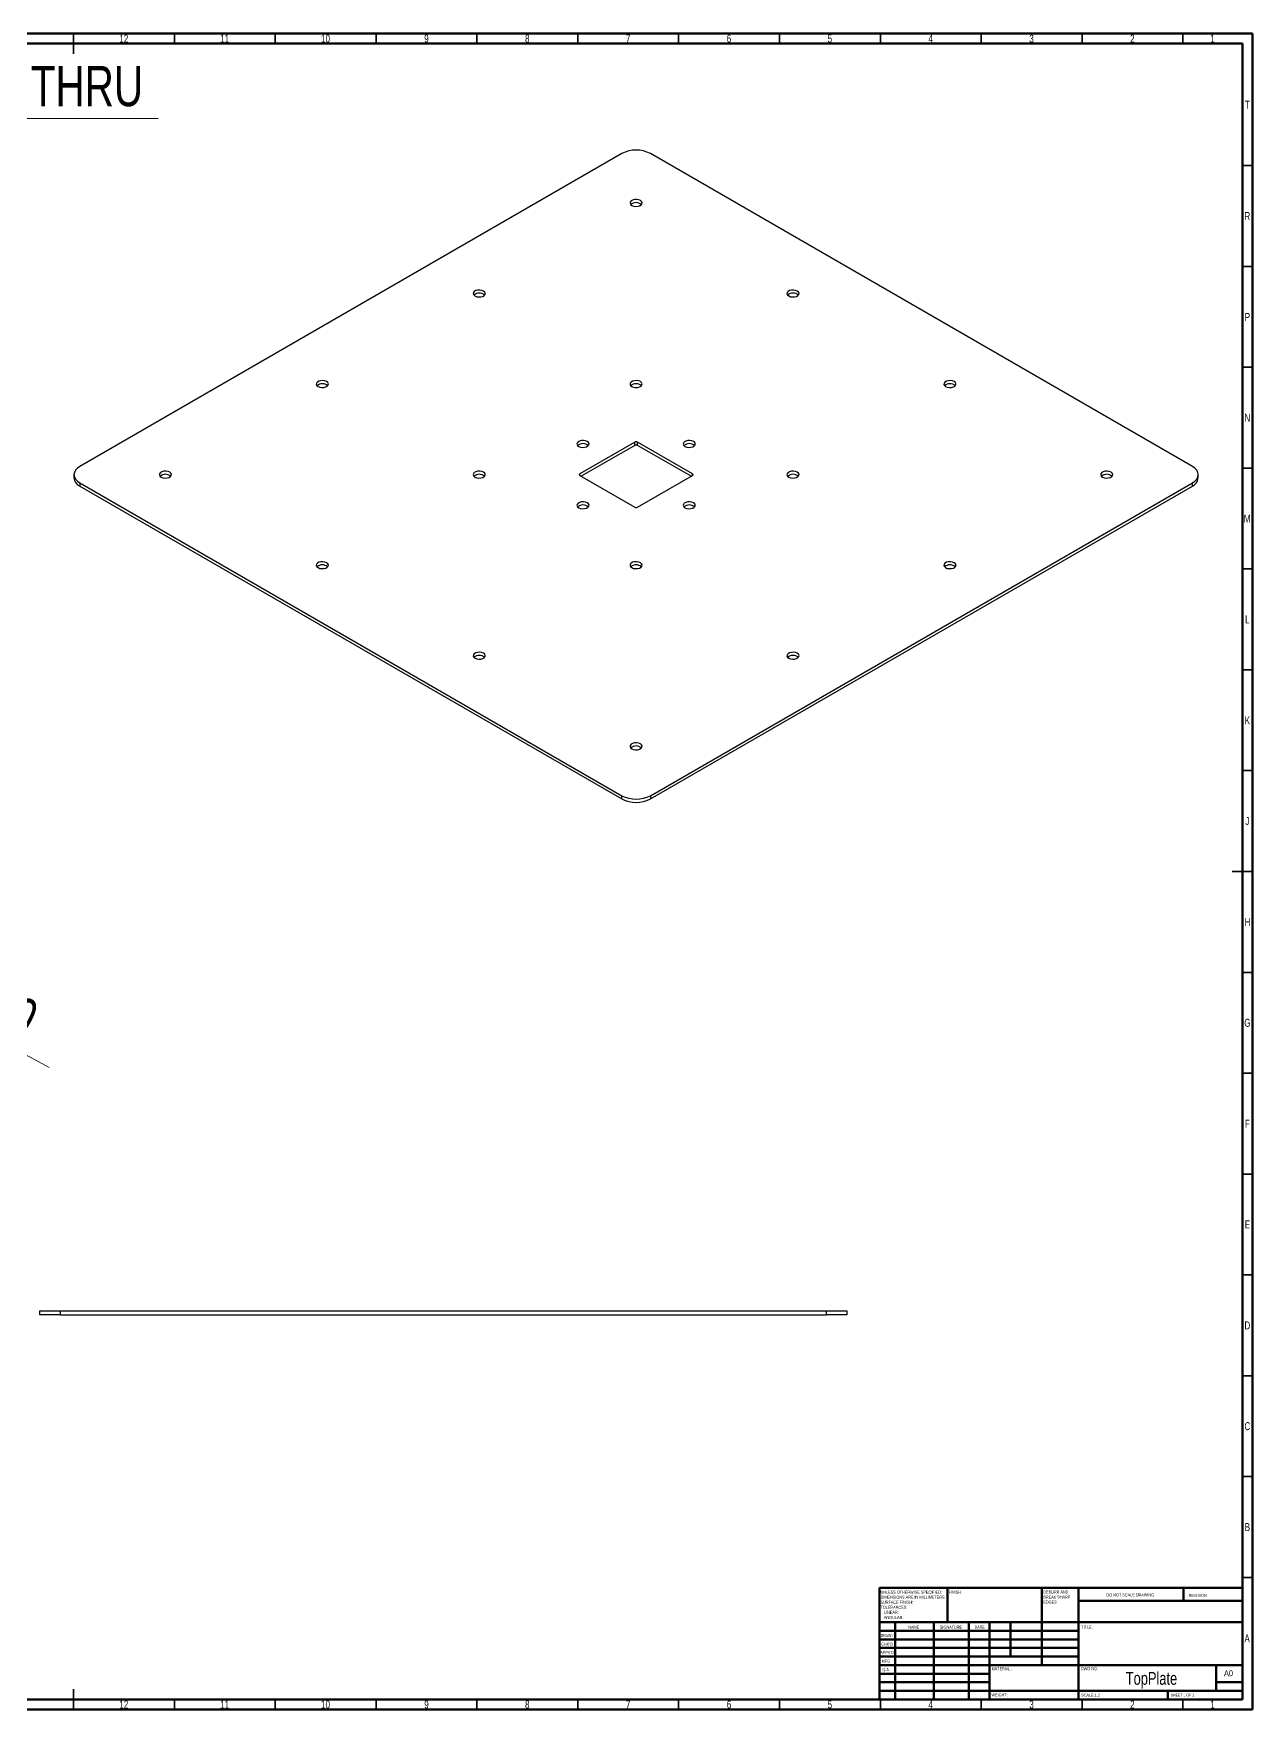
# Model space of a CAD drawing. Header units: millimetres. Extents: x 15 to 1184, y 5 to 836.
# Drawn here: x 580 to 1184, y 5 to 836 of the extents above; entities that cross this region are included whole.
import ezdxf

# ---------------------------------------------------------------- set-up
doc = ezdxf.new("R2010")
doc.units = ezdxf.units.MM
doc.styles.add('SLDTEXTSTYLE0', font='TXT', dxfattribs={"width": 0.75})
doc.styles.add('SLDTEXTSTYLE1', font='TXT', dxfattribs={"width": 0.686449})
doc.styles.add('SLDTEXTSTYLE2', font='TXT', dxfattribs={"width": 0.6875})
doc.dimstyles.new('SLDDIMSTYLE2', dxfattribs={"dimtxt": 20, "dimasz": 3.302, "dimexe": 0, "dimexo": 0.0625, "dimgap": 5, "dimtad": 1, "dimrnd": 1e-09, "dimzin": 4, "dimdsep": 46, "dimtxsty": 'SLDTEXTSTYLE0', "dimsah": 1, "dimcen": 0, "dimadec": 0, "dimazin": 1, "dimtfac": 1, "dimtofl": 0, "dimtmove": 0, "dimatfit": 3, "dimfxl": 0, "dimfrac": 2, "dimtolj": 1, "dimtzin": 12, "dimarcsym": 0})
doc.dimstyles.new('SLDDIMSTYLE3', dxfattribs={"dimtxt": 20, "dimasz": 3.302, "dimexe": 0, "dimexo": 0.0625, "dimgap": 5, "dimtad": 0, "dimtih": 1, "dimtoh": 1, "dimrnd": 1e-09, "dimzin": 4, "dimdsep": 46, "dimtxsty": 'SLDTEXTSTYLE0', "dimblk1": 'NONE', "dimsah": 1, "dimcen": 0, "dimadec": 0, "dimazin": 1, "dimtfac": 1, "dimtmove": 0, "dimatfit": 3, "dimldrblk": 'NONE', "dimfxl": 0, "dimfrac": 2, "dimtolj": 1, "dimtzin": 12, "dimarcsym": 0})

# ---------------------------------------------------------------- blocks, each defined once
blk = doc.blocks.new('SW_NOTE_0')
at = {"color": 0, "linetype": 'Continuous', "lineweight": 0, "char_height": 1.5, "attachment_point": 1, "style": 'SLDTEXTSTYLE0'}
for s, insert in [('UNLESS OTHERWISE SPECIFIED:', (0, 1.93)), ('TOLERANCES:', (0, -5.57)), ('SURFACE FINISH:', (0, -3.07)), ('DIMENSIONS ARE IN MILLIMETERS', (0, -0.57)), ('LINEAR:', (1.69, -8.07)), ('ANGULAR:', (1.69, -10.57))]:
    blk.add_mtext(s, dxfattribs=dict(at, insert=insert))
blk = doc.blocks.new('SW_NOTE_0_1')
at = {"color": 0, "linetype": 'Continuous', "lineweight": 0, "char_height": 1.5, "attachment_point": 1, "style": 'SLDTEXTSTYLE0'}
for s, insert in [('DEBURR AND', (0, 1.93)), ('BREAK SHARP', (0, -0.57)), ('EDGES', (0, -3.07))]:
    blk.add_mtext(s, dxfattribs=dict(at, insert=insert))
blk = doc.blocks.new('_D_3')
at = {"color": 7, "linetype": 'Continuous', "lineweight": 0}
for q in [(488.93, 376.82), (587.43, 323.24)]:
    blk.add_line((497.71, 372.04), q, dxfattribs=at)
at = {"color": 7, "linetype": 'Continuous', "lineweight": 18}
blk.add_solid([(497.71, 372.04), (500.37, 370.01), (500.86, 370.91)], dxfattribs=at)
at = {"color": 7, "linetype": 'Continuous', "lineweight": 18, "insert": (526.93, 385.08), "char_height": 20, "attachment_point": 1, "rotation": 331.46, "style": 'SLDTEXTSTYLE0'}
blk.add_mtext('R10.00', dxfattribs=at)
blk = doc.blocks.new('_D_7')
at = {"color": 7, "linetype": 'Continuous', "lineweight": 0}
for p, q in [((464.98, 734.62), (487.31, 793.86)), ((487.31, 793.86), (641.43, 793.86)), ((462.87, 729.01), (464.98, 734.62))]:
    blk.add_line(p, q, dxfattribs=at)
at = {"color": 7, "linetype": 'Continuous', "lineweight": 18}
blk.add_solid([(464.98, 734.62), (466.62, 737.53), (465.67, 737.89)], dxfattribs=at)
at = {"color": 7, "linetype": 'Continuous', "lineweight": 18, "char_height": 20, "attachment_point": 1, "style": 'SLDTEXTSTYLE0'}
for s, insert in [('%%c', (488.9, 819.65)), ('6.00', (519.06, 819.95)), ('THRU', (578.29, 819.95))]:
    blk.add_mtext(s, dxfattribs=dict(at, insert=insert))
blk = doc.blocks.new('_None')

msp = doc.modelspace()

# ---------------------------------------------------------------- linework, layer by layer
at = {"color": 7, "linetype": 'Continuous', "lineweight": 70}
for p, q in [((15, 836), (1184, 836)), ((20, 831), (1179, 831)), ((1179, 831), (1179, 10)), ((1184, 836), (1184, 5)), ((1179, 10), (20, 10)), ((1184, 5), (15, 5))]:
    msp.add_line(p, q, dxfattribs=at)
at = {"color": 7, "linetype": 'Continuous', "lineweight": 35}
for p, q in [((599.5, 836), (599.5, 826)), ((599.5, 831), (599.5, 836)), ((649.5, 831), (649.5, 836)), ((699.5, 831), (699.5, 836)), ((749.5, 831), (749.5, 836)), ((799.5, 831), (799.5, 836)), ((849.5, 831), (849.5, 836)), ((899.5, 831), (899.5, 836)), ((949.5, 831), (949.5, 836)), ((999.5, 831), (999.5, 836)), ((1049.5, 831), (1049.5, 836)), ((1099.5, 831), (1099.5, 836)), ((1149.5, 831), (1149.5, 836)), ((1179, 770.5), (1184, 770.5)), ((1179, 720.5), (1184, 720.5)), ((1179, 670.5), (1184, 670.5)), ((1179, 620.5), (1184, 620.5)), ((1179, 570.5), (1184, 570.5)), ((1179, 520.5), (1184, 520.5)), ((1179, 470.5), (1184, 470.5)), ((1184, 420.5), (1174, 420.5)), ((1179, 420.5), (1184, 420.5)), ((1179, 370.5), (1184, 370.5)), ((1179, 320.5), (1184, 320.5)), ((1179, 270.5), (1184, 270.5)), ((1179, 220.5), (1184, 220.5)), ((1179, 170.5), (1184, 170.5)), ((1179, 120.5), (1184, 120.5)), ((1179, 70.5), (1184, 70.5)), ((599.5, 5), (599.5, 15)), ((599.5, 10), (599.5, 5)), ((649.5, 10), (649.5, 5)), ((699.5, 10), (699.5, 5)), ((749.5, 10), (749.5, 5)), ((799.5, 10), (799.5, 5)), ((849.5, 10), (849.5, 5)), ((899.5, 10), (899.5, 5)), ((949.5, 10), (949.5, 5)), ((999.5, 10), (999.5, 5)), ((1049.5, 10), (1049.5, 5)), ((1099.5, 10), (1099.5, 5)), ((1149.5, 10), (1149.5, 5))]:
    msp.add_line(p, q, dxfattribs=at)
at = {"color": 7, "linetype": 'Continuous', "lineweight": 25}
for p, q in [((871.34, 776.484), (602.64, 621.366)), ((1154.183, 621.366), (885.482, 776.484)), ((877.704, 633.408), (850.481, 617.692)), ((877.704, 631.775), (851.188, 616.468)), ((877.704, 631.775), (877.704, 633.408)), ((906.342, 617.692), (879.118, 633.408)), ((879.118, 631.775), (879.118, 633.408)), ((905.635, 616.468), (879.118, 631.775)), ((599.711, 617.284), (599.711, 615.651)), ((850.481, 616.876), (877.704, 601.16)), ((879.118, 601.16), (906.342, 616.876)), ((1157.112, 615.651), (1157.112, 617.284)), ((602.64, 613.202), (871.34, 458.085)), ((602.64, 613.202), (602.64, 611.569)), ((602.64, 611.569), (871.34, 456.451)), ((885.482, 458.085), (1154.183, 613.202)), ((885.482, 456.451), (1154.183, 611.569)), ((1154.183, 611.569), (1154.183, 613.202)), ((871.34, 456.451), (871.34, 458.085)), ((885.482, 458.085), (885.482, 456.451)), ((582.845, 200.743), (582.845, 202.743)), ((582.845, 202.743), (592.845, 202.743)), ((592.845, 200.743), (582.845, 200.743)), ((592.845, 202.743), (592.845, 200.743)), ((592.845, 202.743), (972.845, 202.743)), ((592.845, 200.743), (972.845, 200.743)), ((972.845, 200.743), (972.845, 202.743)), ((972.845, 202.743), (982.845, 202.743)), ((982.845, 200.743), (972.845, 200.743)), ((982.845, 202.743), (982.845, 200.743))]:
    msp.add_line(p, q, dxfattribs=at)
at = {"color": 8, "linetype": 'Continuous', "lineweight": 25}
for p, q in [((850.481, 616.876), (850.481, 617.692)), ((906.342, 616.876), (906.342, 617.692))]:
    msp.add_line(p, q, dxfattribs=at)
at = {"color": 7, "linetype": 'Continuous', "lineweight": 50}
for p, q in [((999, 65.25), (1179, 65.25)), ((999, 65.25), (999, 10)), ((1032.8, 48.25), (1032.8, 65.25)), ((1079.6, 65.25), (1079.6, 27)), ((1097.8, 65.25), (1097.8, 10)), ((1179, 58.875), (1097.8, 58.875)), ((1149.8, 58.875), (1149.8, 65.25)), ((1179, 48.25), (999, 48.25)), ((1097.8, 44), (999, 44)), ((1006.8, 48.25), (1006.8, 10)), ((1025.991, 48.25), (1025.991, 10)), ((1043.399, 48.25), (1043.399, 10)), ((1053.6, 10), (1053.6, 48.25)), ((1064, 31.25), (1064, 48.25)), ((1097.8, 39.75), (999, 39.75)), ((1097.8, 35.5), (999, 35.5)), ((1097.8, 31.25), (999, 31.25)), ((1053.6, 27), (999, 27)), ((1053.6, 27), (1179, 27)), ((1166, 14.25), (1166, 27)), ((1053.6, 22.75), (999, 22.75)), ((1053.6, 18.5), (999, 18.5)), ((1179, 18.5), (1166, 18.5)), ((999, 14.25), (1179, 14.25)), ((1142, 10), (1142, 14.25))]:
    msp.add_line(p, q, dxfattribs=at)
at = {"color": 7, "linetype": 'Continuous', "lineweight": 25, "flags": 128}
for points in [[(876.29, 750.767), (877.143, 750.422), (878.15, 750.266), (879.188, 750.319), (880.132, 750.573), (880.869, 750.998), (881.309, 751.543), (881.4, 752.142), (881.13, 752.723), (880.533, 753.216), (879.679, 753.561), (878.673, 753.717), (877.635, 753.664), (876.691, 753.41), (875.954, 752.985), (875.514, 752.44), (875.423, 751.84), (875.692, 751.26), (876.29, 750.767)], [(798.508, 705.864), (799.362, 705.519), (800.368, 705.364), (801.406, 705.416), (802.35, 705.67), (803.087, 706.096), (803.527, 706.641), (803.618, 707.24), (803.349, 707.821), (802.751, 708.314), (801.897, 708.659), (800.891, 708.814), (799.853, 708.762), (798.909, 708.508), (798.172, 708.082), (797.732, 707.537), (797.641, 706.938), (797.911, 706.357), (798.508, 705.864)], [(954.072, 705.864), (954.925, 705.519), (955.932, 705.364), (956.97, 705.416), (957.914, 705.67), (958.651, 706.096), (959.091, 706.641), (959.182, 707.24), (958.912, 707.821), (958.314, 708.314), (957.461, 708.659), (956.455, 708.814), (955.417, 708.762), (954.472, 708.508), (953.736, 708.082), (953.295, 707.537), (953.204, 706.938), (953.474, 706.357), (954.072, 705.864)], [(720.727, 660.962), (721.58, 660.617), (722.586, 660.461), (723.624, 660.514), (724.569, 660.768), (725.305, 661.193), (725.746, 661.738), (725.836, 662.337), (725.567, 662.918), (724.969, 663.411), (724.116, 663.756), (723.109, 663.912), (722.071, 663.859), (721.127, 663.605), (720.39, 663.18), (719.95, 662.635), (719.859, 662.036), (720.129, 661.455), (720.727, 660.962)], [(876.29, 660.962), (877.143, 660.617), (878.15, 660.461), (879.188, 660.514), (880.132, 660.768), (880.869, 661.193), (881.309, 661.738), (881.4, 662.337), (881.13, 662.918), (880.533, 663.411), (879.679, 663.756), (878.673, 663.912), (877.635, 663.859), (876.691, 663.605), (875.954, 663.18), (875.514, 662.635), (875.423, 662.036), (875.692, 661.455), (876.29, 660.962)], [(1031.853, 660.962), (1032.707, 660.617), (1033.713, 660.461), (1034.751, 660.514), (1035.696, 660.768), (1036.432, 661.193), (1036.873, 661.738), (1036.963, 662.337), (1036.694, 662.918), (1036.096, 663.411), (1035.243, 663.756), (1034.236, 663.912), (1033.198, 663.859), (1032.254, 663.605), (1031.517, 663.18), (1031.077, 662.635), (1030.986, 662.036), (1031.256, 661.455), (1031.853, 660.962)], [(849.95, 631.265), (850.804, 630.92), (851.81, 630.764), (852.848, 630.817), (853.792, 631.071), (854.529, 631.496), (854.969, 632.041), (855.06, 632.641), (854.791, 633.222), (854.193, 633.714), (853.339, 634.059), (852.333, 634.215), (851.295, 634.163), (850.351, 633.908), (849.614, 633.483), (849.174, 632.938), (849.083, 632.339), (849.353, 631.758), (849.95, 631.265)], [(902.63, 631.265), (903.483, 630.92), (904.49, 630.764), (905.528, 630.817), (906.472, 631.071), (907.209, 631.496), (907.649, 632.041), (907.74, 632.641), (907.47, 633.222), (906.872, 633.714), (906.019, 634.059), (905.013, 634.215), (903.975, 634.163), (903.03, 633.908), (902.294, 633.483), (901.853, 632.938), (901.762, 632.339), (902.032, 631.758), (902.63, 631.265)], [(602.64, 621.366), (601.396, 620.491), (600.472, 619.493), (599.903, 618.41), (599.711, 617.284), (599.903, 616.158), (600.472, 615.075), (601.396, 614.077), (602.64, 613.202)], [(642.945, 616.059), (643.798, 615.714), (644.805, 615.559), (645.843, 615.611), (646.787, 615.865), (647.524, 616.291), (647.964, 616.836), (648.055, 617.435), (647.785, 618.016), (647.187, 618.509), (646.334, 618.854), (645.328, 619.009), (644.29, 618.957), (643.345, 618.703), (642.609, 618.277), (642.168, 617.732), (642.078, 617.133), (642.347, 616.552), (642.945, 616.059)], [(798.508, 616.059), (799.362, 615.714), (800.368, 615.559), (801.406, 615.611), (802.35, 615.865), (803.087, 616.291), (803.527, 616.836), (803.618, 617.435), (803.349, 618.016), (802.751, 618.509), (801.897, 618.854), (800.891, 619.009), (799.853, 618.957), (798.909, 618.703), (798.172, 618.277), (797.732, 617.732), (797.641, 617.133), (797.911, 616.552), (798.508, 616.059)], [(954.072, 616.059), (954.925, 615.714), (955.932, 615.559), (956.97, 615.611), (957.914, 615.865), (958.651, 616.291), (959.091, 616.836), (959.182, 617.435), (958.912, 618.016), (958.314, 618.509), (957.461, 618.854), (956.455, 619.009), (955.417, 618.957), (954.472, 618.703), (953.736, 618.277), (953.295, 617.732), (953.204, 617.133), (953.474, 616.552), (954.072, 616.059)], [(1109.635, 616.059), (1110.489, 615.714), (1111.495, 615.559), (1112.533, 615.611), (1113.477, 615.865), (1114.214, 616.291), (1114.654, 616.836), (1114.745, 617.435), (1114.475, 618.016), (1113.878, 618.509), (1113.024, 618.854), (1112.018, 619.009), (1110.98, 618.957), (1110.036, 618.703), (1109.299, 618.277), (1108.859, 617.732), (1108.768, 617.133), (1109.038, 616.552), (1109.635, 616.059)], [(1154.183, 613.202), (1155.427, 614.077), (1156.351, 615.075), (1156.92, 616.158), (1157.112, 617.284), (1156.92, 618.41), (1156.351, 619.493), (1155.427, 620.491), (1154.183, 621.366)], [(849.95, 600.854), (850.804, 600.509), (851.81, 600.353), (852.848, 600.406), (853.792, 600.66), (854.529, 601.085), (854.969, 601.63), (855.06, 602.229), (854.791, 602.81), (854.193, 603.303), (853.339, 603.648), (852.333, 603.804), (851.295, 603.751), (850.351, 603.497), (849.614, 603.072), (849.174, 602.527), (849.083, 601.928), (849.353, 601.347), (849.95, 600.854)], [(902.63, 600.854), (903.483, 600.509), (904.49, 600.353), (905.528, 600.406), (906.472, 600.66), (907.209, 601.085), (907.649, 601.63), (907.74, 602.229), (907.47, 602.81), (906.872, 603.303), (906.019, 603.648), (905.013, 603.804), (903.975, 603.751), (903.03, 603.497), (902.294, 603.072), (901.853, 602.527), (901.762, 601.928), (902.032, 601.347), (902.63, 600.854)], [(720.727, 571.157), (721.58, 570.812), (722.586, 570.656), (723.624, 570.709), (724.569, 570.963), (725.305, 571.388), (725.746, 571.933), (725.836, 572.533), (725.567, 573.114), (724.969, 573.606), (724.116, 573.951), (723.109, 574.107), (722.071, 574.054), (721.127, 573.8), (720.39, 573.375), (719.95, 572.83), (719.859, 572.231), (720.129, 571.65), (720.727, 571.157)], [(876.29, 571.157), (877.143, 570.812), (878.15, 570.656), (879.188, 570.709), (880.132, 570.963), (880.869, 571.388), (881.309, 571.933), (881.4, 572.533), (881.13, 573.114), (880.533, 573.606), (879.679, 573.951), (878.673, 574.107), (877.635, 574.054), (876.691, 573.8), (875.954, 573.375), (875.514, 572.83), (875.423, 572.231), (875.692, 571.65), (876.29, 571.157)], [(1031.853, 571.157), (1032.707, 570.812), (1033.713, 570.656), (1034.751, 570.709), (1035.696, 570.963), (1036.432, 571.388), (1036.873, 571.933), (1036.963, 572.533), (1036.694, 573.114), (1036.096, 573.606), (1035.243, 573.951), (1034.236, 574.107), (1033.198, 574.054), (1032.254, 573.8), (1031.517, 573.375), (1031.077, 572.83), (1030.986, 572.231), (1031.256, 571.65), (1031.853, 571.157)], [(798.508, 526.255), (799.362, 525.91), (800.368, 525.754), (801.406, 525.806), (802.35, 526.061), (803.087, 526.486), (803.527, 527.031), (803.618, 527.63), (803.349, 528.211), (802.751, 528.704), (801.897, 529.049), (800.891, 529.204), (799.853, 529.152), (798.909, 528.898), (798.172, 528.473), (797.732, 527.927), (797.641, 527.328), (797.911, 526.747), (798.508, 526.255)], [(954.072, 526.255), (954.925, 525.91), (955.932, 525.754), (956.97, 525.806), (957.914, 526.061), (958.651, 526.486), (959.091, 527.031), (959.182, 527.63), (958.912, 528.211), (958.314, 528.704), (957.461, 529.049), (956.455, 529.204), (955.417, 529.152), (954.472, 528.898), (953.736, 528.473), (953.295, 527.927), (953.204, 527.328), (953.474, 526.747), (954.072, 526.255)], [(876.29, 481.352), (877.143, 481.007), (878.15, 480.851), (879.188, 480.904), (880.132, 481.158), (880.869, 481.583), (881.309, 482.129), (881.4, 482.728), (881.13, 483.309), (880.533, 483.801), (879.679, 484.146), (878.673, 484.302), (877.635, 484.25), (876.691, 483.995), (875.954, 483.57), (875.514, 483.025), (875.423, 482.426), (875.692, 481.845), (876.29, 481.352)]]:
    msp.add_lwpolyline(points, dxfattribs=at)
at = {"color": 7, "linetype": 'Continuous', "lineweight": 25}
for centre, radius, start, end in [((878.411, 762.837), 15.37, 62.609672, 117.390328), ((878.411, 748.129), 4.034, 49.021382, 130.978618), ((800.63, 703.227), 4.034, 49.021382, 130.978618), ((956.193, 703.227), 4.034, 49.021382, 130.978618), ((722.848, 658.324), 4.034, 49.021382, 130.978618), ((878.411, 658.324), 4.034, 49.021382, 130.978618), ((1033.975, 658.324), 4.034, 49.021382, 130.978618), ((852.072, 628.627), 4.034, 49.021382, 130.978618), ((878.411, 632.043), 1.537, 62.609672, 117.390328), ((878.411, 630.41), 1.537, 62.609672, 117.390328), ((904.751, 628.627), 4.034, 49.021382, 130.978618), ((604.715, 616.15), 5.029, 185.694799, 245.625342), ((645.066, 613.422), 4.034, 49.021382, 130.978618), ((800.63, 613.422), 4.034, 49.021382, 130.978618), ((850.636, 617.284), 0.437, 110.783421, 249.216579), ((906.187, 617.284), 0.437, 290.783421, 69.216579), ((956.193, 613.422), 4.034, 49.021382, 130.978618), ((1111.757, 613.422), 4.034, 49.021382, 130.978618), ((1152.107, 616.15), 5.029, 294.374658, 354.305201), ((852.072, 598.216), 4.034, 49.021382, 130.978618), ((878.411, 602.525), 1.537, 242.609672, 297.390328), ((904.751, 598.216), 4.034, 49.021382, 130.978618), ((722.848, 568.519), 4.034, 49.021382, 130.978618), ((878.411, 568.519), 4.034, 49.021382, 130.978618), ((1033.975, 568.519), 4.034, 49.021382, 130.978618), ((800.63, 523.617), 4.034, 49.021382, 130.978618), ((956.193, 523.617), 4.034, 49.021382, 130.978618), ((878.411, 478.714), 4.034, 49.021382, 130.978618), ((878.411, 471.732), 15.37, 242.609672, 297.390328), ((878.411, 470.099), 15.37, 242.609672, 297.390328)]:
    msp.add_arc(centre, radius, start, end, dxfattribs=at)

# ---------------------------------------------------------------- block references
at = {"color": 7, "linetype": 'Continuous', "lineweight": 0}
for name, p in [('SW_NOTE_0', (999.594, 61.987)), ('SW_NOTE_0_1', (1080.309, 62.069))]:
    msp.add_blockref(name, p, dxfattribs=at)

# ---------------------------------------------------------------- texts
for s, insert, char_height, attachment_point, style in [('12', (624.42, 835.474), 3.9687, 2, 'SLDTEXTSTYLE0'), ('11', (674.42, 835.474), 3.9687, 2, 'SLDTEXTSTYLE0'), ('10', (724.42, 835.474), 3.9687, 2, 'SLDTEXTSTYLE0'), ('9', (774.46, 835.474), 3.969, 2, 'SLDTEXTSTYLE0'), ('8', (824.46, 835.474), 3.969, 2, 'SLDTEXTSTYLE0'), ('7', (874.46, 835.474), 3.969, 2, 'SLDTEXTSTYLE0'), ('6', (924.46, 835.474), 3.969, 2, 'SLDTEXTSTYLE0'), ('5', (974.46, 835.474), 3.969, 2, 'SLDTEXTSTYLE0'), ('4', (1024.46, 835.474), 3.969, 2, 'SLDTEXTSTYLE0'), ('3', (1074.46, 835.474), 3.969, 2, 'SLDTEXTSTYLE0'), ('2', (1124.46, 835.474), 3.969, 2, 'SLDTEXTSTYLE0'), ('1', (1164.21, 835.474), 3.969, 2, 'SLDTEXTSTYLE0'), ('T', (1181.488, 802.724), 3.969, 2, 'SLDTEXTSTYLE0'), ('R', (1181.444, 747.474), 3.969, 2, 'SLDTEXTSTYLE0'), ('P', (1181.485, 697.418), 3.969, 2, 'SLDTEXTSTYLE0'), ('N', (1181.464, 647.474), 3.969, 2, 'SLDTEXTSTYLE0'), ('M', (1181.362, 597.418), 3.969, 2, 'SLDTEXTSTYLE0'), ('L', (1181.455, 547.474), 3.969, 2, 'SLDTEXTSTYLE0'), ('K', (1181.489, 497.418), 3.969, 2, 'SLDTEXTSTYLE0'), ('J', (1181.465, 447.474), 3.969, 2, 'SLDTEXTSTYLE0'), ('H', (1181.49, 397.418), 3.969, 2, 'SLDTEXTSTYLE0'), ('G', (1181.487, 347.474), 3.969, 2, 'SLDTEXTSTYLE0'), ('F', (1181.458, 297.418), 3.969, 2, 'SLDTEXTSTYLE0'), ('E', (1181.508, 247.474), 3.969, 2, 'SLDTEXTSTYLE0'), ('D', (1181.453, 197.418), 3.969, 2, 'SLDTEXTSTYLE0'), ('C', (1181.459, 147.474), 3.969, 2, 'SLDTEXTSTYLE0'), ('B', (1181.471, 97.418), 3.969, 2, 'SLDTEXTSTYLE0'), ('FINISH:', (1033.371, 63.919), 1.5, 1, 'SLDTEXTSTYLE0'), ('DO NOT SCALE DRAWING', (1111.615, 62.533), 1.5, 1, 'SLDTEXTSTYLE0'), ('REVISION', (1152.328, 62.335), 1.5, 1, 'SLDTEXTSTYLE0'), ('DRAWN', (999.643, 42.385), 1.5, 1, 'SLDTEXTSTYLE1'), ('NAME', (1013.322, 46.501), 1.5, 1, 'SLDTEXTSTYLE0'), ('SIGNATURE', (1029.034, 46.562), 1.5, 1, 'SLDTEXTSTYLE0'), ('DATE', (1046.215, 46.576), 1.5, 1, 'SLDTEXTSTYLE0'), ('TITLE:', (1099.09, 46.576), 1.5, 1, 'SLDTEXTSTYLE0'), ('A', (1181.34, 42.224), 3.969, 2, 'SLDTEXTSTYLE0'), ("APPV'D", (999.402, 34.066), 1.5, 1, 'SLDTEXTSTYLE0'), ("CHK'D", (999.939, 38.162), 1.5, 1, 'SLDTEXTSTYLE0'), ('MFG', (1000.124, 29.716), 1.5, 1, 'SLDTEXTSTYLE0'), ('Q.A', (1000.509, 25.505), 1.5, 1, 'SLDTEXTSTYLE0'), ('MATERIAL:', (1054.646, 25.986), 1.5, 1, 'SLDTEXTSTYLE0'), ('DWG NO.', (1098.953, 25.986), 1.5, 1, 'SLDTEXTSTYLE0'), ('TopPlate', (1133.928, 23.607), 6.35, 2, 'SLDTEXTSTYLE0'), ('A0', (1169.871, 24.406), 2.9104, 1, 'SLDTEXTSTYLE0'), ('12', (624.42, 9.474), 3.9687, 2, 'SLDTEXTSTYLE0'), ('11', (674.42, 9.474), 3.9687, 2, 'SLDTEXTSTYLE0'), ('10', (724.42, 9.474), 3.9687, 2, 'SLDTEXTSTYLE0'), ('9', (774.46, 9.474), 3.969, 2, 'SLDTEXTSTYLE0'), ('8', (824.46, 9.474), 3.969, 2, 'SLDTEXTSTYLE0'), ('7', (874.46, 9.474), 3.969, 2, 'SLDTEXTSTYLE0'), ('6', (924.46, 9.474), 3.969, 2, 'SLDTEXTSTYLE0'), ('5', (974.46, 9.474), 3.969, 2, 'SLDTEXTSTYLE0'), ('4', (1024.46, 9.474), 3.969, 2, 'SLDTEXTSTYLE0'), ('WEIGHT:', (1054.618, 12.949), 1.4986, 1, 'SLDTEXTSTYLE0'), ('3', (1074.46, 9.474), 3.969, 2, 'SLDTEXTSTYLE0'), ('SCALE:1:2', (1099.074, 12.9), 1.5, 1, 'SLDTEXTSTYLE0'), ('2', (1124.46, 9.474), 3.969, 2, 'SLDTEXTSTYLE0'), ('SHEET 1 OF 1', (1143.478, 12.9), 1.5, 1, 'SLDTEXTSTYLE2'), ('1', (1164.21, 9.474), 3.969, 2, 'SLDTEXTSTYLE0')]:
    msp.add_mtext(s, dxfattribs=dict(at, insert=insert, char_height=char_height, attachment_point=attachment_point, style=style))

# ---------------------------------------------------------------- dimensions: what is measured, and where the dimension line sits
at = {"color": 7, "linetype": 'Continuous', "lineweight": 18}
dim = msp.add_diameter_dim_2p(p1=(462.869, 729.009), p2=(464.985, 734.624), text='<> THRU', dimstyle='SLDDIMSTYLE3', dxfattribs=at)
dim.commit()
dim.dimension.update_dxf_attribs({"geometry": '_D_7', "text_midpoint": (565.163, 809.892), "dimtype": 163})
dim = msp.add_radius_dim(center=(488.927, 376.816), mpoint=(497.712, 372.039), dimstyle='SLDDIMSTYLE2', dxfattribs=at)
dim.commit()
dim.dimension.update_dxf_attribs({"geometry": '_D_3', "text_midpoint": (552.587, 342.194), "dimtype": 164})

doc.saveas('drawing.dxf')
